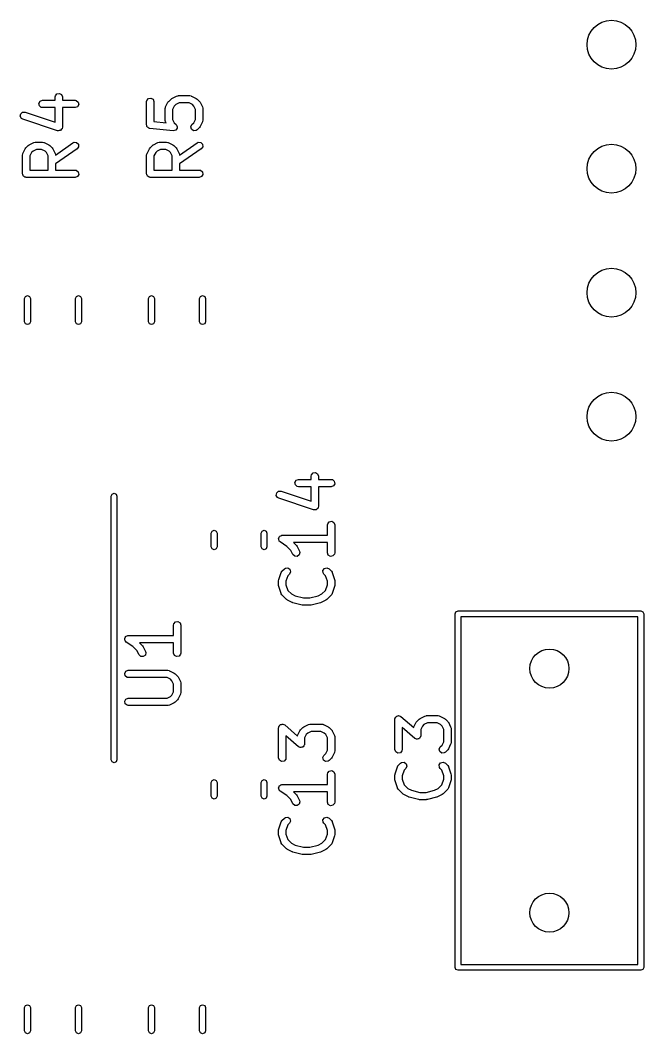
# Model space of a CAD drawing. Extents: x 123 to 179.1, y -123.4 to -75.1.
# Drawn here: x 166.34 to 179.09, y -95.82 to -75.06 of the extents above; entities that cross this region are included whole.
import ezdxf

# ---------------------------------------------------------------- set-up
doc = ezdxf.new("R2010")
doc.units = 0
doc.layers.add('BLACK', color=7, linetype='CONTINUOUS')

msp = doc.modelspace()

# ---------------------------------------------------------------- linework, layer by layer
at = {"layer": 'BLACK', "linetype": 'CONTINUOUS'}
for p, q in [((167.054, -76.611), (167.087, -76.5717)), ((167.087, -76.5717), (167.137, -76.5628)), ((167.137, -76.5628), (167.181, -76.5885)), ((167.181, -76.5885), (167.199, -76.6367)), ((166.717, -76.7665), (166.743, -76.7221)), ((166.726, -76.817), (166.717, -76.7665)), ((166.743, -76.7221), (166.791, -76.7045)), ((166.791, -76.7045), (167.049, -76.7045)), ((167.049, -76.6367), (167.054, -76.611)), ((167.049, -76.7045), (167.049, -76.6367)), ((167.199, -76.6367), (167.199, -76.7045)), ((167.199, -76.7045), (167.457, -76.7045)), ((167.457, -76.7045), (167.483, -76.709)), ((167.483, -76.709), (167.522, -76.742)), ((167.531, -76.7925), (167.506, -76.837)), ((167.522, -76.742), (167.531, -76.7925)), ((168.922, -76.7319), (168.927, -76.7063)), ((168.922, -77.2081), (168.922, -76.7319)), ((168.927, -76.7063), (168.96, -76.667)), ((168.96, -76.667), (169.01, -76.658)), ((169.01, -76.658), (169.055, -76.6837)), ((169.055, -76.6837), (169.072, -76.7319)), ((169.072, -76.7319), (169.072, -77.1402)), ((169.311, -76.8412), (169.359, -76.746)), ((169.359, -76.746), (169.372, -76.728)), ((169.372, -76.728), (169.373, -76.7265)), ((169.373, -76.7265), (169.421, -76.6789)), ((169.421, -76.6789), (169.439, -76.666)), ((169.439, -76.666), (169.44, -76.6648)), ((169.44, -76.6648), (169.535, -76.6172)), ((169.518, -76.7935), (169.488, -76.8239)), ((169.587, -76.7593), (169.518, -76.7935)), ((169.535, -76.6172), (169.56, -76.6098)), ((169.56, -76.6098), (169.565, -76.6108)), ((169.565, -76.6108), (169.569, -76.6093)), ((169.569, -76.6093), (169.807, -76.6093)), ((169.789, -76.7593), (169.587, -76.7593)), ((169.858, -76.7935), (169.789, -76.7593)), ((169.807, -76.6093), (169.833, -76.6138)), ((169.833, -76.6138), (169.836, -76.6167)), ((169.836, -76.6167), (169.84, -76.6172)), ((169.84, -76.6172), (169.936, -76.6648)), ((169.888, -76.8239), (169.858, -76.7935)), ((169.936, -76.6648), (169.954, -76.6782)), ((169.954, -76.6782), (169.955, -76.6789)), ((169.955, -76.6789), (170.003, -76.7265)), ((170.003, -76.7265), (170.016, -76.7449)), ((170.016, -76.7449), (170.017, -76.746)), ((170.017, -76.746), (170.064, -76.8412)), ((166.336, -77.0327), (166.344, -76.9819)), ((166.344, -76.9819), (166.382, -76.9479)), ((166.382, -76.9479), (166.433, -76.9465)), ((166.433, -76.9465), (167.049, -77.1517)), ((166.765, -76.85), (166.726, -76.817)), ((166.791, -76.8545), (166.765, -76.85)), ((167.049, -76.8545), (166.791, -76.8545)), ((167.049, -77.1517), (167.049, -76.8545)), ((167.457, -76.8545), (167.199, -76.8545)), ((167.199, -76.8545), (167.199, -77.2557)), ((167.506, -76.837), (167.457, -76.8545)), ((169.303, -76.8748), (169.308, -76.8491)), ((169.303, -77.1129), (169.303, -76.8748)), ((169.308, -76.8491), (169.311, -76.8457)), ((169.311, -76.8457), (169.311, -76.8412)), ((169.488, -76.8239), (169.453, -76.8925)), ((169.453, -76.8925), (169.453, -77.0952)), ((169.922, -76.8925), (169.888, -76.8239)), ((169.922, -77.0952), (169.922, -76.8925)), ((170.064, -76.8412), (170.072, -76.8662)), ((170.072, -76.8662), (170.071, -76.8705)), ((170.071, -76.8705), (170.072, -76.8748)), ((170.072, -76.8748), (170.072, -77.1129)), ((166.363, -77.0764), (166.336, -77.0327)), ((166.386, -77.0888), (166.363, -77.0764)), ((167.1, -77.3269), (166.386, -77.0888)), ((168.928, -77.2231), (168.922, -77.2081)), ((168.929, -77.2389), (168.928, -77.2231)), ((169.072, -77.1402), (169.321, -77.165)), ((169.305, -77.1171), (169.303, -77.1129)), ((169.304, -77.1214), (169.305, -77.1171)), ((169.311, -77.1464), (169.304, -77.1214)), ((169.321, -77.165), (169.311, -77.1464)), ((169.453, -77.0952), (169.488, -77.1637)), ((169.488, -77.1637), (169.527, -77.2027)), ((169.527, -77.2027), (169.542, -77.224)), ((169.542, -77.224), (169.542, -77.2245)), ((169.542, -77.2245), (169.542, -77.2249)), ((169.542, -77.2249), (169.544, -77.25)), ((169.827, -77.2492), (169.849, -77.2027)), ((169.849, -77.2027), (169.888, -77.1637)), ((169.888, -77.1637), (169.922, -77.0952)), ((170.064, -77.1464), (170.017, -77.2416)), ((170.065, -77.1419), (170.064, -77.1464)), ((170.068, -77.1385), (170.065, -77.1419)), ((170.072, -77.1129), (170.068, -77.1385)), ((167.106, -77.3267), (167.1, -77.3269)), ((167.111, -77.3296), (167.106, -77.3267)), ((167.131, -77.326), (167.111, -77.3296)), ((167.152, -77.3255), (167.131, -77.326)), ((167.156, -77.3217), (167.152, -77.3255)), ((167.162, -77.3207), (167.156, -77.3217)), ((167.175, -77.305), (167.162, -77.3207)), ((167.19, -77.2914), (167.175, -77.305)), ((167.191, -77.2858), (167.19, -77.2914)), ((167.195, -77.2814), (167.191, -77.2858)), ((167.199, -77.2557), (167.195, -77.2814)), ((168.936, -77.2465), (168.929, -77.2389)), ((168.94, -77.2563), (168.936, -77.2465)), ((168.954, -77.2643), (168.94, -77.2563)), ((168.965, -77.2757), (168.954, -77.2643)), ((168.982, -77.2804), (168.965, -77.2757)), ((168.984, -77.282), (168.982, -77.2804)), ((168.986, -77.2816), (168.984, -77.282)), ((168.99, -77.2827), (168.986, -77.2816)), ((169.466, -77.3303), (168.99, -77.2827)), ((169.467, -77.3302), (169.466, -77.3303)), ((169.491, -77.3239), (169.467, -77.3304)), ((169.467, -77.3304), (169.467, -77.3302)), ((169.516, -77.3177), (169.491, -77.3239)), ((169.517, -77.3172), (169.516, -77.3173)), ((169.516, -77.3173), (169.516, -77.3177)), ((169.531, -77.2965), (169.517, -77.3172)), ((169.546, -77.276), (169.531, -77.2965)), ((169.544, -77.25), (169.546, -77.2751)), ((169.546, -77.2751), (169.546, -77.2755)), ((169.546, -77.2755), (169.546, -77.276)), ((169.841, -77.2987), (169.827, -77.2492)), ((169.883, -77.3282), (169.841, -77.2987)), ((169.934, -77.3237), (169.883, -77.3282)), ((169.955, -77.3087), (169.934, -77.3237)), ((170.003, -77.2611), (169.955, -77.3087)), ((170.017, -77.2416), (170.003, -77.2596)), ((170.003, -77.2596), (170.003, -77.2611)), ((166.452, -77.6789), (166.5, -77.6313)), ((166.5, -77.6313), (166.518, -77.6184)), ((166.518, -77.6184), (166.519, -77.6172)), ((166.519, -77.6172), (166.614, -77.5696)), ((166.614, -77.5696), (166.639, -77.5622)), ((166.639, -77.5622), (166.644, -77.5632)), ((166.644, -77.5632), (166.648, -77.5617)), ((166.648, -77.5617), (166.791, -77.5617)), ((166.791, -77.5617), (166.816, -77.5662)), ((166.816, -77.5662), (166.82, -77.5691)), ((166.82, -77.5691), (166.824, -77.5696)), ((166.824, -77.5696), (166.919, -77.6172)), ((166.919, -77.6172), (166.938, -77.6306)), ((166.938, -77.6306), (166.939, -77.6313)), ((166.939, -77.6313), (166.987, -77.6789)), ((167.056, -77.8262), (167.414, -77.5752)), ((167.414, -77.5752), (167.438, -77.5642)), ((167.438, -77.5642), (167.489, -77.5687)), ((167.489, -77.5687), (167.525, -77.605)), ((167.525, -77.605), (167.53, -77.6561)), ((168.992, -77.6789), (169.04, -77.6313)), ((169.04, -77.6313), (169.058, -77.6184)), ((169.058, -77.6184), (169.059, -77.6172)), ((169.059, -77.6172), (169.154, -77.5696)), ((169.154, -77.5696), (169.179, -77.5622)), ((169.179, -77.5622), (169.184, -77.5632)), ((169.184, -77.5632), (169.188, -77.5617)), ((169.188, -77.5617), (169.331, -77.5617)), ((169.331, -77.5617), (169.356, -77.5662)), ((169.356, -77.5662), (169.36, -77.5691)), ((169.36, -77.5691), (169.364, -77.5696)), ((169.364, -77.5696), (169.459, -77.6172)), ((169.459, -77.6172), (169.478, -77.6306)), ((169.478, -77.6306), (169.479, -77.6313)), ((169.479, -77.6313), (169.527, -77.6789)), ((169.596, -77.8262), (169.954, -77.5752)), ((169.954, -77.5752), (169.978, -77.5642)), ((169.978, -77.5642), (170.029, -77.5687)), ((170.029, -77.5687), (170.065, -77.605)), ((170.065, -77.605), (170.07, -77.6561)), ((166.382, -77.8271), (166.387, -77.8015)), ((166.382, -78.2081), (166.382, -77.8271)), ((166.387, -77.8015), (166.39, -77.7981)), ((166.39, -77.7936), (166.438, -77.6984)), ((166.39, -77.7981), (166.39, -77.7936)), ((166.438, -77.6984), (166.451, -77.6804)), ((166.451, -77.6804), (166.452, -77.6789)), ((166.567, -77.7763), (166.532, -77.8448)), ((166.532, -77.8448), (166.532, -78.1331)), ((166.597, -77.7459), (166.567, -77.7763)), ((166.666, -77.7117), (166.597, -77.7459)), ((166.773, -77.7117), (166.666, -77.7117)), ((166.842, -77.7459), (166.773, -77.7117)), ((166.872, -77.7763), (166.842, -77.7459)), ((166.906, -77.8448), (166.872, -77.7763)), ((166.906, -78.1331), (166.906, -77.8448)), ((166.987, -77.6789), (166.999, -77.6972)), ((166.999, -77.6972), (167.001, -77.6984)), ((167.001, -77.6984), (167.048, -77.7936)), ((167.048, -77.7936), (167.056, -77.8186)), ((167.056, -77.8186), (167.055, -77.8229)), ((167.055, -77.8229), (167.056, -77.8262)), ((167.5, -77.6981), (167.056, -78.009)), ((167.53, -77.6561), (167.5, -77.6981)), ((168.922, -77.8271), (168.927, -77.8015)), ((168.922, -78.2081), (168.922, -77.8271)), ((168.927, -77.8015), (168.93, -77.7981)), ((168.93, -77.7936), (168.978, -77.6984)), ((168.93, -77.7981), (168.93, -77.7936)), ((168.978, -77.6984), (168.991, -77.6804)), ((168.991, -77.6804), (168.992, -77.6789)), ((169.107, -77.7763), (169.072, -77.8448)), ((169.072, -77.8448), (169.072, -78.1331)), ((169.137, -77.7459), (169.107, -77.7763)), ((169.206, -77.7117), (169.137, -77.7459)), ((169.313, -77.7117), (169.206, -77.7117)), ((169.382, -77.7459), (169.313, -77.7117)), ((169.412, -77.7763), (169.382, -77.7459)), ((169.446, -77.8448), (169.412, -77.7763)), ((169.446, -78.1331), (169.446, -77.8448)), ((169.527, -77.6789), (169.539, -77.6972)), ((169.539, -77.6972), (169.541, -77.6984)), ((169.541, -77.6984), (169.588, -77.7936)), ((169.588, -77.7936), (169.596, -77.8186)), ((169.596, -77.8186), (169.595, -77.8229)), ((169.595, -77.8229), (169.596, -77.8262)), ((170.04, -77.6981), (169.596, -78.009)), ((170.07, -77.6561), (170.04, -77.6981)), ((167.056, -78.009), (167.056, -78.1331)), ((169.596, -78.009), (169.596, -78.1331)), ((166.389, -78.2264), (166.382, -78.2081)), ((166.392, -78.2456), (166.389, -78.2264)), ((166.398, -78.2499), (166.392, -78.2456)), ((166.4, -78.2563), (166.398, -78.2499)), ((166.417, -78.266), (166.4, -78.2563)), ((166.532, -78.1331), (166.906, -78.1331)), ((167.056, -78.1331), (167.457, -78.1331)), ((167.457, -78.1331), (167.483, -78.1376)), ((167.483, -78.1376), (167.522, -78.1706)), ((167.531, -78.2211), (167.506, -78.2655)), ((167.522, -78.1706), (167.531, -78.2211)), ((168.929, -78.2264), (168.922, -78.2081)), ((168.932, -78.2456), (168.929, -78.2264)), ((168.938, -78.2499), (168.932, -78.2456)), ((168.94, -78.2563), (168.938, -78.2499)), ((168.957, -78.266), (168.94, -78.2563)), ((169.072, -78.1331), (169.446, -78.1331)), ((169.596, -78.1331), (169.997, -78.1331)), ((169.997, -78.1331), (170.023, -78.1376)), ((170.023, -78.1376), (170.062, -78.1706)), ((170.071, -78.2211), (170.046, -78.2655)), ((170.062, -78.1706), (170.071, -78.2211)), ((166.432, -78.2786), (166.417, -78.266)), ((166.441, -78.2803), (166.432, -78.2786)), ((166.444, -78.282), (166.441, -78.2803)), ((166.448, -78.2814), (166.444, -78.282)), ((166.457, -78.2831), (166.448, -78.2814)), ((167.457, -78.2831), (166.457, -78.2831)), ((167.506, -78.2655), (167.457, -78.2831)), ((168.972, -78.2786), (168.957, -78.266)), ((168.981, -78.2803), (168.972, -78.2786)), ((168.984, -78.282), (168.981, -78.2803)), ((168.988, -78.2814), (168.984, -78.282)), ((168.997, -78.2831), (168.988, -78.2814)), ((169.997, -78.2831), (168.997, -78.2831)), ((170.046, -78.2655), (169.997, -78.2831)), ((166.422, -80.7652), (166.44, -80.7228)), ((166.44, -80.7228), (166.482, -80.7052)), ((166.482, -80.7052), (166.525, -80.7228)), ((166.525, -80.7228), (166.542, -80.7652)), ((167.468, -80.7652), (167.485, -80.7228)), ((167.485, -80.7228), (167.528, -80.7052)), ((167.528, -80.7052), (167.57, -80.7228)), ((167.57, -80.7228), (167.588, -80.7652)), ((168.963, -80.7652), (168.98, -80.7228)), ((168.98, -80.7228), (169.022, -80.7052)), ((169.022, -80.7052), (169.065, -80.7228)), ((169.065, -80.7228), (169.082, -80.7652)), ((170.007, -80.7652), (170.025, -80.7228)), ((170.025, -80.7228), (170.067, -80.7052)), ((170.067, -80.7052), (170.11, -80.7228)), ((170.11, -80.7228), (170.127, -80.7652)), ((166.422, -81.2398), (166.422, -80.7652)), ((166.542, -80.7652), (166.542, -81.2398)), ((167.468, -81.2398), (167.468, -80.7652)), ((167.588, -80.7652), (167.588, -81.2398)), ((168.963, -81.2398), (168.963, -80.7652)), ((169.082, -80.7652), (169.082, -81.2398)), ((170.007, -81.2398), (170.007, -80.7652)), ((170.127, -80.7652), (170.127, -81.2398)), ((166.44, -81.2822), (166.422, -81.2398)), ((166.482, -81.2998), (166.44, -81.2822)), ((166.525, -81.2822), (166.482, -81.2998)), ((166.542, -81.2398), (166.525, -81.2822)), ((167.485, -81.2822), (167.468, -81.2398)), ((167.528, -81.2998), (167.485, -81.2822)), ((167.57, -81.2822), (167.528, -81.2998)), ((167.588, -81.2398), (167.57, -81.2822)), ((168.98, -81.2822), (168.963, -81.2398)), ((169.022, -81.2998), (168.98, -81.2822)), ((169.065, -81.2822), (169.022, -81.2998)), ((169.082, -81.2398), (169.065, -81.2822)), ((170.025, -81.2822), (170.007, -81.2398)), ((170.067, -81.2998), (170.025, -81.2822)), ((170.11, -81.2822), (170.067, -81.2998)), ((170.127, -81.2398), (170.11, -81.2822)), ((171.957, -84.5323), (171.983, -84.4879)), ((171.983, -84.4879), (172.031, -84.4703)), ((172.031, -84.4703), (172.289, -84.4703)), ((172.289, -84.4025), (172.294, -84.3768)), ((172.289, -84.4703), (172.289, -84.4025)), ((172.294, -84.3768), (172.327, -84.3375)), ((172.327, -84.3375), (172.377, -84.3286)), ((172.377, -84.3286), (172.421, -84.3543)), ((172.421, -84.3543), (172.439, -84.4025)), ((172.439, -84.4025), (172.439, -84.4703)), ((172.439, -84.4703), (172.697, -84.4703)), ((172.697, -84.4703), (172.723, -84.4749)), ((172.723, -84.4749), (172.762, -84.5078)), ((171.966, -84.5828), (171.957, -84.5323)), ((172.005, -84.6158), (171.966, -84.5828)), ((172.031, -84.6203), (172.005, -84.6158)), ((172.289, -84.6203), (172.031, -84.6203)), ((172.289, -84.9175), (172.289, -84.6203)), ((172.697, -84.6203), (172.439, -84.6203)), ((172.439, -84.6203), (172.439, -85.0215)), ((172.746, -84.6028), (172.697, -84.6203)), ((172.771, -84.5584), (172.746, -84.6028)), ((172.762, -84.5078), (172.771, -84.5584)), ((168.195, -84.815), (168.213, -84.7726)), ((168.195, -90.215), (168.195, -84.815)), ((168.213, -84.7726), (168.255, -84.755)), ((168.255, -84.755), (168.297, -84.7726)), ((168.297, -84.7726), (168.315, -84.815)), ((168.315, -84.815), (168.315, -90.215)), ((171.576, -84.7985), (171.584, -84.7477)), ((171.603, -84.8422), (171.576, -84.7985)), ((171.584, -84.7477), (171.622, -84.7137)), ((171.626, -84.8546), (171.603, -84.8422)), ((171.622, -84.7137), (171.673, -84.7123)), ((172.34, -85.0927), (171.626, -84.8546)), ((171.673, -84.7123), (172.289, -84.9175)), ((172.346, -85.0925), (172.34, -85.0927)), ((172.351, -85.0954), (172.346, -85.0925)), ((172.371, -85.0918), (172.351, -85.0954)), ((172.392, -85.0913), (172.371, -85.0918)), ((172.396, -85.0875), (172.392, -85.0913)), ((172.402, -85.0865), (172.396, -85.0875)), ((172.415, -85.0708), (172.402, -85.0865)), ((172.43, -85.0572), (172.415, -85.0708)), ((172.431, -85.0516), (172.43, -85.0572)), ((172.435, -85.0472), (172.431, -85.0516)), ((172.439, -85.0215), (172.435, -85.0472)), ((170.245, -85.5714), (170.263, -85.529)), ((170.263, -85.529), (170.305, -85.5114)), ((170.305, -85.5114), (170.347, -85.529)), ((170.347, -85.529), (170.365, -85.5714)), ((171.265, -85.5714), (171.283, -85.529)), ((171.283, -85.529), (171.325, -85.5114)), ((171.325, -85.5114), (171.367, -85.529)), ((171.367, -85.529), (171.385, -85.5714)), ((172.622, -85.4025), (172.627, -85.3768)), ((172.622, -85.6132), (172.622, -85.4025)), ((172.627, -85.3768), (172.66, -85.3375)), ((172.66, -85.3375), (172.71, -85.3286)), ((172.71, -85.3286), (172.755, -85.3543)), ((172.755, -85.3543), (172.772, -85.4025)), ((172.772, -85.4025), (172.772, -85.9739)), ((170.245, -85.8526), (170.245, -85.5714)), ((170.365, -85.5714), (170.365, -85.8526)), ((171.265, -85.8526), (171.265, -85.5714)), ((171.385, -85.5714), (171.385, -85.8526)), ((171.623, -85.6834), (171.624, -85.6794)), ((171.629, -85.7043), (171.623, -85.6834)), ((171.624, -85.6752), (171.634, -85.6563)), ((171.624, -85.6794), (171.624, -85.6752)), ((171.632, -85.7257), (171.629, -85.7043)), ((171.636, -85.7285), (171.632, -85.7257)), ((171.634, -85.6563), (171.643, -85.6364)), ((171.637, -85.7326), (171.636, -85.7285)), ((171.656, -85.7506), (171.637, -85.7326)), ((171.643, -85.6364), (171.647, -85.6345)), ((171.647, -85.6345), (171.649, -85.6307)), ((171.649, -85.6307), (171.67, -85.6233)), ((171.67, -85.6233), (171.689, -85.6136)), ((171.689, -85.6136), (171.693, -85.6147)), ((171.693, -85.6147), (171.697, -85.6132)), ((171.697, -85.6132), (172.622, -85.6132)), ((170.263, -85.895), (170.245, -85.8526)), ((170.305, -85.9126), (170.263, -85.895)), ((170.347, -85.895), (170.305, -85.9126)), ((170.365, -85.8526), (170.347, -85.895)), ((171.283, -85.895), (171.265, -85.8526)), ((171.325, -85.9126), (171.283, -85.895)), ((171.367, -85.895), (171.325, -85.9126)), ((171.385, -85.8526), (171.367, -85.895)), ((171.792, -85.8417), (171.656, -85.7506)), ((171.874, -85.9231), (171.792, -85.8417)), ((171.916, -86.0074), (171.874, -85.9231)), ((172.622, -85.7632), (171.926, -85.7632)), ((171.926, -85.7632), (171.989, -85.8256)), ((171.989, -85.8256), (172.001, -85.844)), ((172.001, -85.844), (172.003, -85.8451)), ((172.003, -85.8451), (172.05, -85.9404)), ((172.05, -85.9404), (172.058, -85.9653)), ((172.622, -85.9739), (172.622, -85.7632)), ((171.953, -86.0427), (171.916, -86.0074)), ((172.004, -86.0458), (171.953, -86.0427)), ((172.046, -86.0152), (172.004, -86.0458)), ((172.058, -85.9653), (172.046, -86.0152)), ((172.64, -86.0221), (172.622, -85.9739)), ((172.684, -86.0478), (172.64, -86.0221)), ((172.735, -86.0389), (172.684, -86.0478)), ((172.768, -85.9996), (172.735, -86.0389)), ((172.772, -85.9739), (172.768, -85.9996)), ((171.674, -86.3788), (171.686, -86.3559)), ((171.686, -86.3559), (171.69, -86.3535)), ((171.69, -86.3535), (171.692, -86.3494)), ((171.692, -86.3494), (171.74, -86.3018)), ((171.74, -86.3018), (171.761, -86.2869)), ((171.761, -86.2869), (171.812, -86.2824)), ((171.812, -86.2824), (171.854, -86.3118)), ((171.854, -86.3118), (171.867, -86.3614)), ((172.53, -86.3354), (172.559, -86.2934)), ((172.534, -86.3866), (172.53, -86.3354)), ((172.559, -86.2934), (172.609, -86.2801)), ((172.609, -86.2801), (172.655, -86.3018)), ((172.655, -86.3018), (172.703, -86.3494)), ((172.703, -86.3494), (172.718, -86.3708)), ((171.622, -86.5453), (171.626, -86.5232)), ((171.622, -86.6406), (171.622, -86.5453)), ((171.626, -86.5216), (171.674, -86.3788)), ((171.626, -86.5232), (171.626, -86.5216)), ((171.811, -86.443), (171.772, -86.5575)), ((171.772, -86.5575), (171.772, -86.6284)), ((171.846, -86.4079), (171.811, -86.443)), ((171.867, -86.3614), (171.846, -86.4079)), ((172.549, -86.4079), (172.534, -86.3866)), ((172.584, -86.443), (172.549, -86.4079)), ((172.622, -86.5575), (172.584, -86.443)), ((172.622, -86.6284), (172.622, -86.5575)), ((172.718, -86.3708), (172.718, -86.3752)), ((172.718, -86.3752), (172.721, -86.3788)), ((172.721, -86.3788), (172.769, -86.5216)), ((172.769, -86.5216), (172.772, -86.5438)), ((172.772, -86.5438), (172.772, -86.5453)), ((172.772, -86.5453), (172.772, -86.6406)), ((171.623, -86.6421), (171.622, -86.6406)), ((171.626, -86.6643), (171.623, -86.6421)), ((171.674, -86.8071), (171.626, -86.6643)), ((171.772, -86.6284), (171.811, -86.7429)), ((171.811, -86.7429), (171.885, -86.817)), ((172.51, -86.817), (172.584, -86.7429)), ((172.584, -86.7429), (172.622, -86.6284)), ((172.769, -86.6643), (172.721, -86.8071)), ((172.772, -86.6406), (172.768, -86.6627)), ((172.768, -86.6627), (172.769, -86.6643)), ((171.677, -86.8107), (171.674, -86.8071)), ((171.677, -86.8151), (171.677, -86.8107)), ((171.692, -86.8365), (171.677, -86.8151)), ((171.787, -86.9317), (171.692, -86.8365)), ((171.789, -86.9324), (171.787, -86.9317)), ((171.807, -86.9457), (171.789, -86.9324)), ((171.902, -86.9934), (171.807, -86.9457)), ((171.885, -86.817), (171.962, -86.8555)), ((171.962, -86.8555), (172.135, -86.8989)), ((172.135, -86.8989), (172.26, -86.8989)), ((172.26, -86.8989), (172.433, -86.8555)), ((172.433, -86.8555), (172.51, -86.817)), ((172.588, -86.9457), (172.493, -86.9934)), ((172.589, -86.9446), (172.588, -86.9457)), ((172.608, -86.9317), (172.589, -86.9446)), ((172.703, -86.8365), (172.608, -86.9317)), ((172.705, -86.8324), (172.703, -86.8365)), ((172.709, -86.83), (172.705, -86.8324)), ((172.721, -86.8071), (172.709, -86.83)), ((171.905, -86.9938), (171.902, -86.9934)), ((171.917, -86.999), (171.905, -86.9938)), ((172.108, -87.0467), (171.917, -86.999)), ((172.111, -87.0463), (172.108, -87.0467)), ((172.126, -87.0489), (172.111, -87.0463)), ((172.269, -87.0489), (172.126, -87.0489)), ((172.272, -87.0477), (172.269, -87.0489)), ((172.287, -87.0467), (172.272, -87.0477)), ((172.477, -86.999), (172.287, -87.0467)), ((172.48, -86.9971), (172.477, -86.999)), ((172.493, -86.9934), (172.48, -86.9971)), ((175.235, -87.225), (175.253, -87.1826)), ((175.253, -87.1826), (175.295, -87.165)), ((175.295, -87.165), (179.035, -87.165)), ((179.035, -87.165), (179.077, -87.1826)), ((179.077, -87.1826), (179.095, -87.225)), ((169.477, -87.4298), (169.51, -87.3905)), ((169.51, -87.3905), (169.56, -87.3816)), ((169.56, -87.3816), (169.605, -87.4073)), ((175.235, -94.465), (175.235, -87.225)), ((175.355, -87.285), (175.355, -94.405)), ((178.975, -87.285), (175.355, -87.285)), ((178.975, -94.405), (178.975, -87.285)), ((179.095, -87.225), (179.095, -94.465)), ((169.472, -87.4555), (169.477, -87.4298)), ((169.472, -87.6662), (169.472, -87.4555)), ((169.605, -87.4073), (169.622, -87.4555)), ((169.622, -87.4555), (169.622, -88.0269)), ((168.473, -87.7364), (168.474, -87.7324)), ((168.479, -87.7573), (168.473, -87.7364)), ((168.474, -87.7282), (168.484, -87.7093)), ((168.474, -87.7324), (168.474, -87.7282)), ((168.482, -87.7787), (168.479, -87.7573)), ((168.486, -87.7815), (168.482, -87.7787)), ((168.484, -87.7093), (168.493, -87.6894)), ((168.487, -87.7856), (168.486, -87.7815)), ((168.506, -87.8036), (168.487, -87.7856)), ((168.493, -87.6894), (168.497, -87.6875)), ((168.497, -87.6875), (168.499, -87.6837)), ((168.499, -87.6837), (168.52, -87.6763)), ((168.642, -87.8947), (168.506, -87.8036)), ((168.52, -87.6763), (168.539, -87.6666)), ((168.539, -87.6666), (168.543, -87.6677)), ((168.543, -87.6677), (168.547, -87.6662)), ((168.547, -87.6662), (169.472, -87.6662)), ((168.724, -87.9761), (168.642, -87.8947)), ((168.766, -88.0604), (168.724, -87.9761)), ((169.472, -87.8162), (168.776, -87.8162)), ((168.776, -87.8162), (168.839, -87.8786)), ((168.839, -87.8786), (168.851, -87.897)), ((168.851, -87.897), (168.853, -87.8981)), ((168.853, -87.8981), (168.9, -87.9934)), ((168.908, -88.0183), (168.896, -88.0682)), ((168.9, -87.9934), (168.908, -88.0183)), ((169.472, -88.0269), (169.472, -87.8162)), ((168.803, -88.0957), (168.766, -88.0604)), ((168.854, -88.0988), (168.803, -88.0957)), ((168.896, -88.0682), (168.854, -88.0988)), ((169.49, -88.0751), (169.472, -88.0269)), ((169.534, -88.1008), (169.49, -88.0751)), ((169.585, -88.0919), (169.534, -88.1008)), ((169.618, -88.0526), (169.585, -88.0919)), ((169.622, -88.0269), (169.618, -88.0526)), ((168.474, -88.4425), (168.499, -88.398)), ((168.499, -88.398), (168.547, -88.3805)), ((168.547, -88.3805), (169.357, -88.3805)), ((169.357, -88.3805), (169.383, -88.385)), ((169.383, -88.385), (169.386, -88.3879)), ((169.386, -88.3879), (169.39, -88.3884)), ((169.39, -88.3884), (169.486, -88.436)), ((169.486, -88.436), (169.504, -88.4494)), ((168.482, -88.493), (168.474, -88.4425)), ((168.522, -88.526), (168.482, -88.493)), ((168.547, -88.5305), (168.522, -88.526)), ((169.339, -88.5305), (168.547, -88.5305)), ((169.408, -88.5647), (169.339, -88.5305)), ((169.438, -88.5951), (169.408, -88.5647)), ((169.472, -88.6637), (169.438, -88.5951)), ((169.504, -88.4494), (169.505, -88.4501)), ((169.505, -88.4501), (169.553, -88.4977)), ((169.553, -88.4977), (169.566, -88.516)), ((169.566, -88.516), (169.567, -88.5172)), ((169.567, -88.5172), (169.614, -88.6124)), ((169.614, -88.6124), (169.622, -88.6374)), ((169.622, -88.6374), (169.621, -88.6417)), ((169.621, -88.6417), (169.622, -88.646)), ((169.438, -88.8872), (169.472, -88.8187)), ((169.472, -88.8187), (169.472, -88.6637)), ((169.622, -88.8364), (169.618, -88.8621)), ((169.622, -88.646), (169.622, -88.8364)), ((168.474, -89.0139), (168.499, -88.9695)), ((168.482, -89.0644), (168.474, -89.0139)), ((168.499, -88.9695), (168.547, -88.9519)), ((168.547, -88.9519), (169.339, -88.9519)), ((169.339, -88.9519), (169.408, -88.9176)), ((169.486, -89.0464), (169.39, -89.094)), ((169.408, -88.9176), (169.438, -88.8872)), ((169.487, -89.0452), (169.486, -89.0464)), ((169.505, -89.0323), (169.487, -89.0452)), ((169.553, -88.9847), (169.505, -89.0323)), ((169.567, -88.9652), (169.553, -88.9832)), ((169.553, -88.9832), (169.553, -88.9847)), ((169.614, -88.87), (169.567, -88.9652)), ((169.615, -88.8655), (169.614, -88.87)), ((169.618, -88.8621), (169.615, -88.8655)), ((168.522, -89.0974), (168.482, -89.0644)), ((168.547, -89.1019), (168.522, -89.0974)), ((169.357, -89.1019), (168.547, -89.1019)), ((169.361, -89.1004), (169.357, -89.1019)), ((169.365, -89.1014), (169.361, -89.1004)), ((169.39, -89.094), (169.365, -89.1014)), ((174.002, -89.3843), (174.004, -89.3732)), ((174.002, -90.0033), (174.002, -89.3843)), ((174.004, -89.3697), (174.005, -89.3671)), ((174.004, -89.3732), (174.004, -89.3697)), ((174.005, -89.3671), (174.007, -89.3586)), ((174.007, -89.3586), (174.02, -89.3431)), ((174.02, -89.3431), (174.03, -89.3258)), ((174.03, -89.3258), (174.036, -89.3239)), ((174.036, -89.3239), (174.04, -89.3193)), ((174.04, -89.3193), (174.06, -89.3158)), ((174.06, -89.3158), (174.079, -89.3093)), ((174.079, -89.3093), (174.085, -89.3115)), ((174.085, -89.3115), (174.09, -89.3104)), ((174.09, -89.3104), (174.108, -89.3205)), ((174.108, -89.3205), (174.127, -89.3278)), ((174.127, -89.3278), (174.387, -89.5553)), ((174.391, -89.5412), (174.439, -89.446)), ((174.439, -89.446), (174.452, -89.428)), ((174.452, -89.428), (174.453, -89.4265)), ((174.453, -89.4265), (174.501, -89.3789)), ((174.501, -89.3789), (174.519, -89.366)), ((174.519, -89.366), (174.52, -89.3648)), ((174.52, -89.3648), (174.615, -89.3172)), ((174.667, -89.4593), (174.598, -89.4935)), ((174.615, -89.3172), (174.64, -89.3098)), ((174.64, -89.3098), (174.645, -89.3108)), ((174.645, -89.3108), (174.649, -89.3093)), ((174.649, -89.3093), (174.887, -89.3093)), ((174.869, -89.4593), (174.667, -89.4593)), ((174.938, -89.4935), (174.869, -89.4593)), ((174.887, -89.3093), (174.913, -89.3138)), ((174.913, -89.3138), (174.916, -89.3167)), ((174.916, -89.3167), (174.92, -89.3172)), ((174.92, -89.3172), (175.016, -89.3648)), ((175.016, -89.3648), (175.034, -89.3782)), ((175.034, -89.3782), (175.035, -89.3789)), ((175.035, -89.3789), (175.083, -89.4265)), ((175.083, -89.4265), (175.096, -89.4449)), ((175.096, -89.4449), (175.097, -89.446)), ((175.097, -89.446), (175.144, -89.5412)), ((171.622, -89.5561), (171.624, -89.545)), ((171.622, -90.1751), (171.622, -89.5561)), ((171.624, -89.5415), (171.625, -89.5389)), ((171.624, -89.545), (171.624, -89.5415)), ((171.625, -89.5389), (171.627, -89.5304)), ((171.627, -89.5304), (171.64, -89.515)), ((171.64, -89.515), (171.65, -89.4977)), ((171.65, -89.4977), (171.656, -89.4957)), ((171.656, -89.4957), (171.66, -89.4911)), ((171.66, -89.4911), (171.68, -89.4876)), ((171.68, -89.4876), (171.699, -89.4811)), ((171.699, -89.4811), (171.705, -89.4833)), ((171.705, -89.4833), (171.71, -89.4822)), ((171.71, -89.4822), (171.728, -89.4923)), ((171.728, -89.4923), (171.747, -89.4997)), ((171.747, -89.4997), (172.007, -89.7271)), ((172.011, -89.713), (172.059, -89.6178)), ((172.059, -89.6178), (172.072, -89.5998)), ((172.072, -89.5998), (172.073, -89.5983)), ((172.073, -89.5983), (172.121, -89.5507)), ((172.121, -89.5507), (172.139, -89.5378)), ((172.139, -89.5378), (172.14, -89.5366)), ((172.14, -89.5366), (172.235, -89.489)), ((172.218, -89.6654), (172.188, -89.6958)), ((172.287, -89.6311), (172.218, -89.6654)), ((172.235, -89.489), (172.26, -89.4816)), ((172.26, -89.4816), (172.265, -89.4826)), ((172.265, -89.4826), (172.269, -89.4811)), ((172.269, -89.4811), (172.507, -89.4811)), ((172.489, -89.6311), (172.287, -89.6311)), ((172.558, -89.6654), (172.489, -89.6311)), ((172.507, -89.4811), (172.533, -89.4856)), ((172.533, -89.4856), (172.536, -89.4885)), ((172.536, -89.4885), (172.54, -89.489)), ((172.54, -89.489), (172.636, -89.5366)), ((172.588, -89.6958), (172.558, -89.6654)), ((172.636, -89.5366), (172.654, -89.55)), ((172.654, -89.55), (172.655, -89.5507)), ((172.655, -89.5507), (172.703, -89.5983)), ((172.703, -89.5983), (172.716, -89.6167)), ((172.716, -89.6167), (172.717, -89.6178)), ((172.717, -89.6178), (172.764, -89.713)), ((174.409, -89.7741), (174.152, -89.5496)), ((174.152, -89.5496), (174.152, -90.0033)), ((174.387, -89.5553), (174.388, -89.5491)), ((174.388, -89.5491), (174.391, -89.5457)), ((174.391, -89.5457), (174.391, -89.5412)), ((174.568, -89.5239), (174.533, -89.5925)), ((174.533, -89.5925), (174.533, -89.7176)), ((174.598, -89.4935), (174.568, -89.5239)), ((174.968, -89.5239), (174.938, -89.4935)), ((175.002, -89.5925), (174.968, -89.5239)), ((175.002, -89.8428), (175.002, -89.5925)), ((175.144, -89.5412), (175.152, -89.5662)), ((175.152, -89.5662), (175.151, -89.5705)), ((175.151, -89.5705), (175.152, -89.5748)), ((175.152, -89.5748), (175.152, -89.8605)), ((172.029, -89.9459), (171.772, -89.7214)), ((171.772, -89.7214), (171.772, -90.1751)), ((172.007, -89.7271), (172.008, -89.7209)), ((172.008, -89.7209), (172.011, -89.7175)), ((172.011, -89.7175), (172.011, -89.713)), ((172.153, -89.8894), (172.151, -89.9005)), ((172.188, -89.6958), (172.153, -89.7643)), ((172.153, -89.7643), (172.153, -89.8894)), ((172.622, -89.7643), (172.588, -89.6958)), ((172.622, -90.0146), (172.622, -89.7643)), ((172.764, -89.713), (172.772, -89.738)), ((172.772, -89.738), (172.771, -89.7424)), ((172.771, -89.7424), (172.772, -89.7466)), ((172.772, -89.7466), (172.772, -90.0323)), ((174.428, -89.7814), (174.409, -89.7741)), ((174.445, -89.7915), (174.428, -89.7814)), ((174.451, -89.7904), (174.445, -89.7915)), ((174.457, -89.7926), (174.451, -89.7904)), ((174.476, -89.7861), (174.457, -89.7926)), ((174.496, -89.7826), (174.476, -89.7861)), ((174.5, -89.778), (174.496, -89.7826)), ((174.505, -89.7761), (174.5, -89.778)), ((174.516, -89.7588), (174.505, -89.7761)), ((174.529, -89.7433), (174.516, -89.7588)), ((174.53, -89.7348), (174.529, -89.7433)), ((174.532, -89.7322), (174.53, -89.7348)), ((174.533, -89.7176), (174.531, -89.7287)), ((174.531, -89.7287), (174.532, -89.7322)), ((174.968, -89.9113), (175.002, -89.8428)), ((175.145, -89.8896), (175.144, -89.894)), ((175.148, -89.8861), (175.145, -89.8896)), ((175.152, -89.8605), (175.148, -89.8861)), ((172.048, -89.9532), (172.029, -89.9459)), ((172.065, -89.9633), (172.048, -89.9532)), ((172.071, -89.9622), (172.065, -89.9633)), ((172.077, -89.9644), (172.071, -89.9622)), ((172.096, -89.9579), (172.077, -89.9644)), ((172.116, -89.9544), (172.096, -89.9579)), ((172.12, -89.9498), (172.116, -89.9544)), ((172.125, -89.9479), (172.12, -89.9498)), ((172.136, -89.9306), (172.125, -89.9479)), ((172.149, -89.9151), (172.136, -89.9306)), ((172.15, -89.9066), (172.149, -89.9151)), ((172.152, -89.904), (172.15, -89.9066)), ((172.151, -89.9005), (172.152, -89.904)), ((172.549, -90.1221), (172.588, -90.0831)), ((172.588, -90.0831), (172.622, -90.0146)), ((172.764, -90.0658), (172.717, -90.1611)), ((172.765, -90.0614), (172.764, -90.0658)), ((172.768, -90.0579), (172.765, -90.0614)), ((172.772, -90.0323), (172.768, -90.0579)), ((174.02, -90.0515), (174.002, -90.0033)), ((174.064, -90.0772), (174.02, -90.0515)), ((174.115, -90.0683), (174.064, -90.0772)), ((174.148, -90.029), (174.115, -90.0683)), ((174.152, -90.0033), (174.148, -90.029)), ((174.907, -89.9968), (174.929, -89.9503)), ((174.921, -90.0464), (174.907, -89.9968)), ((174.963, -90.0758), (174.921, -90.0464)), ((174.929, -89.9503), (174.968, -89.9113)), ((175.014, -90.0713), (174.963, -90.0758)), ((175.035, -90.0564), (175.014, -90.0713)), ((175.083, -90.0087), (175.035, -90.0564)), ((175.097, -89.9893), (175.083, -90.0073)), ((175.083, -90.0073), (175.083, -90.0087)), ((175.144, -89.894), (175.097, -89.9893)), ((168.213, -90.2574), (168.195, -90.215)), ((168.255, -90.275), (168.213, -90.2574)), ((168.297, -90.2574), (168.255, -90.275)), ((168.315, -90.215), (168.297, -90.2574)), ((171.64, -90.2234), (171.622, -90.1751)), ((171.684, -90.249), (171.64, -90.2234)), ((171.735, -90.2401), (171.684, -90.249)), ((171.768, -90.2008), (171.735, -90.2401)), ((171.772, -90.1751), (171.768, -90.2008)), ((172.527, -90.1686), (172.549, -90.1221)), ((172.541, -90.2182), (172.527, -90.1686)), ((172.583, -90.2476), (172.541, -90.2182)), ((172.634, -90.2431), (172.583, -90.2476)), ((172.655, -90.2282), (172.634, -90.2431)), ((172.703, -90.1806), (172.655, -90.2282)), ((172.717, -90.1611), (172.703, -90.1791)), ((172.703, -90.1791), (172.703, -90.1806)), ((174.072, -90.3313), (174.12, -90.2836)), ((174.12, -90.2836), (174.141, -90.2687)), ((174.141, -90.2687), (174.192, -90.2642)), ((174.192, -90.2642), (174.234, -90.2936)), ((174.234, -90.2936), (174.247, -90.3432)), ((174.91, -90.3173), (174.939, -90.2752)), ((174.939, -90.2752), (174.989, -90.262)), ((174.989, -90.262), (175.035, -90.2836)), ((175.035, -90.2836), (175.083, -90.3313)), ((172.622, -90.5085), (172.627, -90.4828)), ((172.622, -90.7192), (172.622, -90.5085)), ((172.627, -90.4828), (172.66, -90.4435)), ((172.66, -90.4435), (172.71, -90.4346)), ((172.71, -90.4346), (172.755, -90.4603)), ((172.755, -90.4603), (172.772, -90.5085)), ((172.772, -90.5085), (172.772, -91.0799)), ((174.002, -90.5271), (174.006, -90.5051)), ((174.006, -90.5034), (174.054, -90.3606)), ((174.006, -90.5051), (174.006, -90.5034)), ((174.054, -90.3606), (174.066, -90.3377)), ((174.066, -90.3377), (174.07, -90.3353)), ((174.07, -90.3353), (174.072, -90.3313)), ((174.191, -90.4248), (174.152, -90.5393)), ((174.226, -90.3897), (174.191, -90.4248)), ((174.247, -90.3432), (174.226, -90.3897)), ((174.914, -90.3684), (174.91, -90.3173)), ((174.929, -90.3897), (174.914, -90.3684)), ((174.964, -90.4248), (174.929, -90.3897)), ((175.002, -90.5393), (174.964, -90.4248)), ((175.083, -90.3313), (175.098, -90.3526)), ((175.098, -90.3526), (175.098, -90.3571)), ((175.098, -90.3571), (175.101, -90.3606)), ((175.101, -90.3606), (175.149, -90.5034)), ((175.149, -90.5034), (175.152, -90.5256)), ((170.245, -90.6774), (170.263, -90.635)), ((170.245, -90.9586), (170.245, -90.6774)), ((170.263, -90.635), (170.305, -90.6174)), ((170.305, -90.6174), (170.347, -90.635)), ((170.347, -90.635), (170.365, -90.6774)), ((170.365, -90.6774), (170.365, -90.9586)), ((171.265, -90.6774), (171.283, -90.635)), ((171.265, -90.9586), (171.265, -90.6774)), ((171.283, -90.635), (171.325, -90.6174)), ((171.325, -90.6174), (171.367, -90.635)), ((171.367, -90.635), (171.385, -90.6774)), ((171.385, -90.6774), (171.385, -90.9586)), ((171.67, -90.7293), (171.689, -90.7196)), ((171.689, -90.7196), (171.693, -90.7207)), ((171.693, -90.7207), (171.697, -90.7192)), ((171.697, -90.7192), (172.622, -90.7192)), ((174.002, -90.6224), (174.002, -90.5271)), ((174.003, -90.6239), (174.002, -90.6224)), ((174.006, -90.6461), (174.003, -90.6239)), ((174.054, -90.789), (174.006, -90.6461)), ((174.152, -90.5393), (174.152, -90.6102)), ((174.152, -90.6102), (174.191, -90.7247)), ((174.964, -90.7247), (175.002, -90.6102)), ((175.002, -90.6102), (175.002, -90.5393)), ((175.149, -90.6461), (175.101, -90.789)), ((175.152, -90.6224), (175.148, -90.6445)), ((175.148, -90.6445), (175.149, -90.6461)), ((175.152, -90.5256), (175.152, -90.5271)), ((175.152, -90.5271), (175.152, -90.6224)), ((171.623, -90.7894), (171.624, -90.7854)), ((171.629, -90.8103), (171.623, -90.7894)), ((171.624, -90.7812), (171.634, -90.7623)), ((171.624, -90.7854), (171.624, -90.7812)), ((171.632, -90.8317), (171.629, -90.8103)), ((171.636, -90.8345), (171.632, -90.8317)), ((171.634, -90.7623), (171.643, -90.7424)), ((171.637, -90.8386), (171.636, -90.8345)), ((171.656, -90.8566), (171.637, -90.8386)), ((171.643, -90.7424), (171.647, -90.7405)), ((171.647, -90.7405), (171.649, -90.7367)), ((171.649, -90.7367), (171.67, -90.7293)), ((171.792, -90.9477), (171.656, -90.8566)), ((172.622, -90.8692), (171.926, -90.8692)), ((171.926, -90.8692), (171.989, -90.9316)), ((172.622, -91.0799), (172.622, -90.8692)), ((174.057, -90.7925), (174.054, -90.789)), ((174.057, -90.7969), (174.057, -90.7925)), ((174.072, -90.8183), (174.057, -90.7969)), ((174.167, -90.9135), (174.072, -90.8183)), ((174.169, -90.9142), (174.167, -90.9135)), ((174.187, -90.9276), (174.169, -90.9142)), ((174.282, -90.9752), (174.187, -90.9276)), ((174.191, -90.7247), (174.265, -90.7988)), ((174.265, -90.7988), (174.342, -90.8373)), ((174.342, -90.8373), (174.515, -90.8807)), ((174.515, -90.8807), (174.64, -90.8807)), ((174.64, -90.8807), (174.813, -90.8373)), ((174.813, -90.8373), (174.89, -90.7988)), ((174.968, -90.9276), (174.873, -90.9752)), ((174.89, -90.7988), (174.964, -90.7247)), ((174.969, -90.9264), (174.968, -90.9276)), ((174.988, -90.9135), (174.969, -90.9264)), ((175.083, -90.8183), (174.988, -90.9135)), ((175.085, -90.8142), (175.083, -90.8183)), ((175.089, -90.8119), (175.085, -90.8142)), ((175.101, -90.789), (175.089, -90.8119)), ((170.263, -91.001), (170.245, -90.9586)), ((170.305, -91.0186), (170.263, -91.001)), ((170.347, -91.001), (170.305, -91.0186)), ((170.365, -90.9586), (170.347, -91.001)), ((171.283, -91.001), (171.265, -90.9586)), ((171.325, -91.0186), (171.283, -91.001)), ((171.367, -91.001), (171.325, -91.0186)), ((171.385, -90.9586), (171.367, -91.001)), ((171.874, -91.0291), (171.792, -90.9477)), ((171.916, -91.1134), (171.874, -91.0291)), ((171.953, -91.1487), (171.916, -91.1134)), ((171.989, -90.9316), (172.001, -90.95)), ((172.001, -90.95), (172.003, -90.9511)), ((172.003, -90.9511), (172.05, -91.0464)), ((172.046, -91.1212), (172.004, -91.1518)), ((172.058, -91.0713), (172.046, -91.1212)), ((172.05, -91.0464), (172.058, -91.0713)), ((172.64, -91.1281), (172.622, -91.0799)), ((172.684, -91.1538), (172.64, -91.1281)), ((172.768, -91.1056), (172.735, -91.1449)), ((172.772, -91.0799), (172.768, -91.1056)), ((174.285, -90.9756), (174.282, -90.9752)), ((174.297, -90.9809), (174.285, -90.9756)), ((174.488, -91.0285), (174.297, -90.9809)), ((174.491, -91.0281), (174.488, -91.0285)), ((174.506, -91.0307), (174.491, -91.0281)), ((174.649, -91.0307), (174.506, -91.0307)), ((174.652, -91.0295), (174.649, -91.0307)), ((174.667, -91.0285), (174.652, -91.0295)), ((174.857, -90.9809), (174.667, -91.0285)), ((174.86, -90.9789), (174.857, -90.9809)), ((174.873, -90.9752), (174.86, -90.9789)), ((172.004, -91.1518), (171.953, -91.1487)), ((172.735, -91.1449), (172.684, -91.1538)), ((171.626, -91.6276), (171.674, -91.4848)), ((171.674, -91.4848), (171.686, -91.4619)), ((171.686, -91.4619), (171.69, -91.4595)), ((171.69, -91.4595), (171.692, -91.4554)), ((171.692, -91.4554), (171.74, -91.4078)), ((171.74, -91.4078), (171.761, -91.3929)), ((171.761, -91.3929), (171.812, -91.3884)), ((171.811, -91.549), (171.772, -91.6635)), ((171.846, -91.5139), (171.811, -91.549)), ((171.812, -91.3884), (171.854, -91.4178)), ((171.867, -91.4674), (171.846, -91.5139)), ((171.854, -91.4178), (171.867, -91.4674)), ((172.53, -91.4414), (172.559, -91.3994)), ((172.534, -91.4926), (172.53, -91.4414)), ((172.549, -91.5139), (172.534, -91.4926)), ((172.584, -91.549), (172.549, -91.5139)), ((172.559, -91.3994), (172.609, -91.3861)), ((172.622, -91.6635), (172.584, -91.549)), ((172.609, -91.3861), (172.655, -91.4078)), ((172.655, -91.4078), (172.703, -91.4554)), ((172.703, -91.4554), (172.718, -91.4768)), ((172.718, -91.4768), (172.718, -91.4812)), ((172.718, -91.4812), (172.721, -91.4848)), ((172.721, -91.4848), (172.769, -91.6276)), ((171.622, -91.6513), (171.626, -91.6292)), ((171.622, -91.7466), (171.622, -91.6513)), ((171.623, -91.7481), (171.622, -91.7466)), ((171.626, -91.7703), (171.623, -91.7481)), ((171.626, -91.6292), (171.626, -91.6276)), ((171.772, -91.6635), (171.772, -91.7344)), ((171.772, -91.7344), (171.811, -91.8489)), ((172.584, -91.8489), (172.622, -91.7344)), ((172.622, -91.7344), (172.622, -91.6635)), ((172.772, -91.7466), (172.768, -91.7687)), ((172.769, -91.6276), (172.772, -91.6498)), ((172.772, -91.6498), (172.772, -91.6513)), ((172.772, -91.6513), (172.772, -91.7466)), ((171.674, -91.9131), (171.626, -91.7703)), ((171.677, -91.9167), (171.674, -91.9131)), ((171.677, -91.9211), (171.677, -91.9167)), ((171.692, -91.9425), (171.677, -91.9211)), ((171.787, -92.0377), (171.692, -91.9425)), ((171.811, -91.8489), (171.885, -91.923)), ((171.885, -91.923), (171.962, -91.9615)), ((171.962, -91.9615), (172.135, -92.0049)), ((172.26, -92.0049), (172.433, -91.9615)), ((172.433, -91.9615), (172.51, -91.923)), ((172.51, -91.923), (172.584, -91.8489)), ((172.703, -91.9425), (172.608, -92.0377)), ((172.705, -91.9384), (172.703, -91.9425)), ((172.709, -91.936), (172.705, -91.9384)), ((172.721, -91.9131), (172.709, -91.936)), ((172.769, -91.7703), (172.721, -91.9131)), ((172.768, -91.7687), (172.769, -91.7703)), ((171.789, -92.0384), (171.787, -92.0377)), ((171.807, -92.0517), (171.789, -92.0384)), ((171.902, -92.0994), (171.807, -92.0517)), ((171.905, -92.0998), (171.902, -92.0994)), ((171.917, -92.105), (171.905, -92.0998)), ((172.108, -92.1527), (171.917, -92.105)), ((172.111, -92.1523), (172.108, -92.1527)), ((172.126, -92.1549), (172.111, -92.1523)), ((172.269, -92.1549), (172.126, -92.1549)), ((172.135, -92.0049), (172.26, -92.0049)), ((172.272, -92.1537), (172.269, -92.1549)), ((172.287, -92.1527), (172.272, -92.1537)), ((172.477, -92.105), (172.287, -92.1527)), ((172.48, -92.1031), (172.477, -92.105)), ((172.493, -92.0994), (172.48, -92.1031)), ((172.588, -92.0517), (172.493, -92.0994)), ((172.589, -92.0506), (172.588, -92.0517)), ((172.608, -92.0377), (172.589, -92.0506)), ((175.355, -94.405), (178.975, -94.405)), ((175.253, -94.5074), (175.235, -94.465)), ((175.295, -94.525), (175.253, -94.5074)), ((179.035, -94.525), (175.295, -94.525)), ((179.077, -94.5074), (179.035, -94.525)), ((179.095, -94.465), (179.077, -94.5074)), ((166.422, -95.2902), (166.44, -95.2478)), ((166.44, -95.2478), (166.482, -95.2302)), ((166.482, -95.2302), (166.525, -95.2478)), ((166.525, -95.2478), (166.542, -95.2902)), ((167.468, -95.2902), (167.485, -95.2478)), ((167.485, -95.2478), (167.528, -95.2302)), ((167.528, -95.2302), (167.57, -95.2478)), ((167.57, -95.2478), (167.588, -95.2902)), ((168.963, -95.2902), (168.98, -95.2478)), ((168.98, -95.2478), (169.022, -95.2302)), ((169.022, -95.2302), (169.065, -95.2478)), ((169.065, -95.2478), (169.082, -95.2902)), ((170.007, -95.2902), (170.025, -95.2478)), ((170.025, -95.2478), (170.067, -95.2302)), ((170.067, -95.2302), (170.11, -95.2478)), ((170.11, -95.2478), (170.127, -95.2902)), ((166.422, -95.7648), (166.422, -95.2902)), ((166.542, -95.2902), (166.542, -95.7648)), ((167.468, -95.7648), (167.468, -95.2902)), ((167.588, -95.2902), (167.588, -95.7648)), ((168.963, -95.7648), (168.963, -95.2902)), ((169.082, -95.2902), (169.082, -95.7648)), ((170.007, -95.7648), (170.007, -95.2902)), ((170.127, -95.2902), (170.127, -95.7648)), ((166.44, -95.8072), (166.422, -95.7648)), ((166.482, -95.8248), (166.44, -95.8072)), ((166.525, -95.8072), (166.482, -95.8248)), ((166.542, -95.7648), (166.525, -95.8072)), ((167.485, -95.8072), (167.468, -95.7648)), ((167.528, -95.8248), (167.485, -95.8072)), ((167.57, -95.8072), (167.528, -95.8248)), ((167.588, -95.7648), (167.57, -95.8072)), ((168.98, -95.8072), (168.963, -95.7648)), ((169.022, -95.8248), (168.98, -95.8072)), ((169.065, -95.8072), (169.022, -95.8248)), ((169.082, -95.7648), (169.065, -95.8072)), ((170.025, -95.8072), (170.007, -95.7648)), ((170.067, -95.8248), (170.025, -95.8072)), ((170.11, -95.8072), (170.067, -95.8248)), ((170.127, -95.7648), (170.11, -95.8072))]:
    msp.add_line(p, q, dxfattribs=at)
at = {"layer": 'BLACK'}
for centre, radius in [((178.435, -75.565), 0.5), ((178.435, -78.105), 0.5), ((178.435, -80.645), 0.5), ((178.435, -83.185), 0.5), ((177.165, -88.345), 0.4), ((177.165, -93.345), 0.4)]:
    msp.add_circle(centre, radius, dxfattribs=at)

doc.saveas('drawing.dxf')
